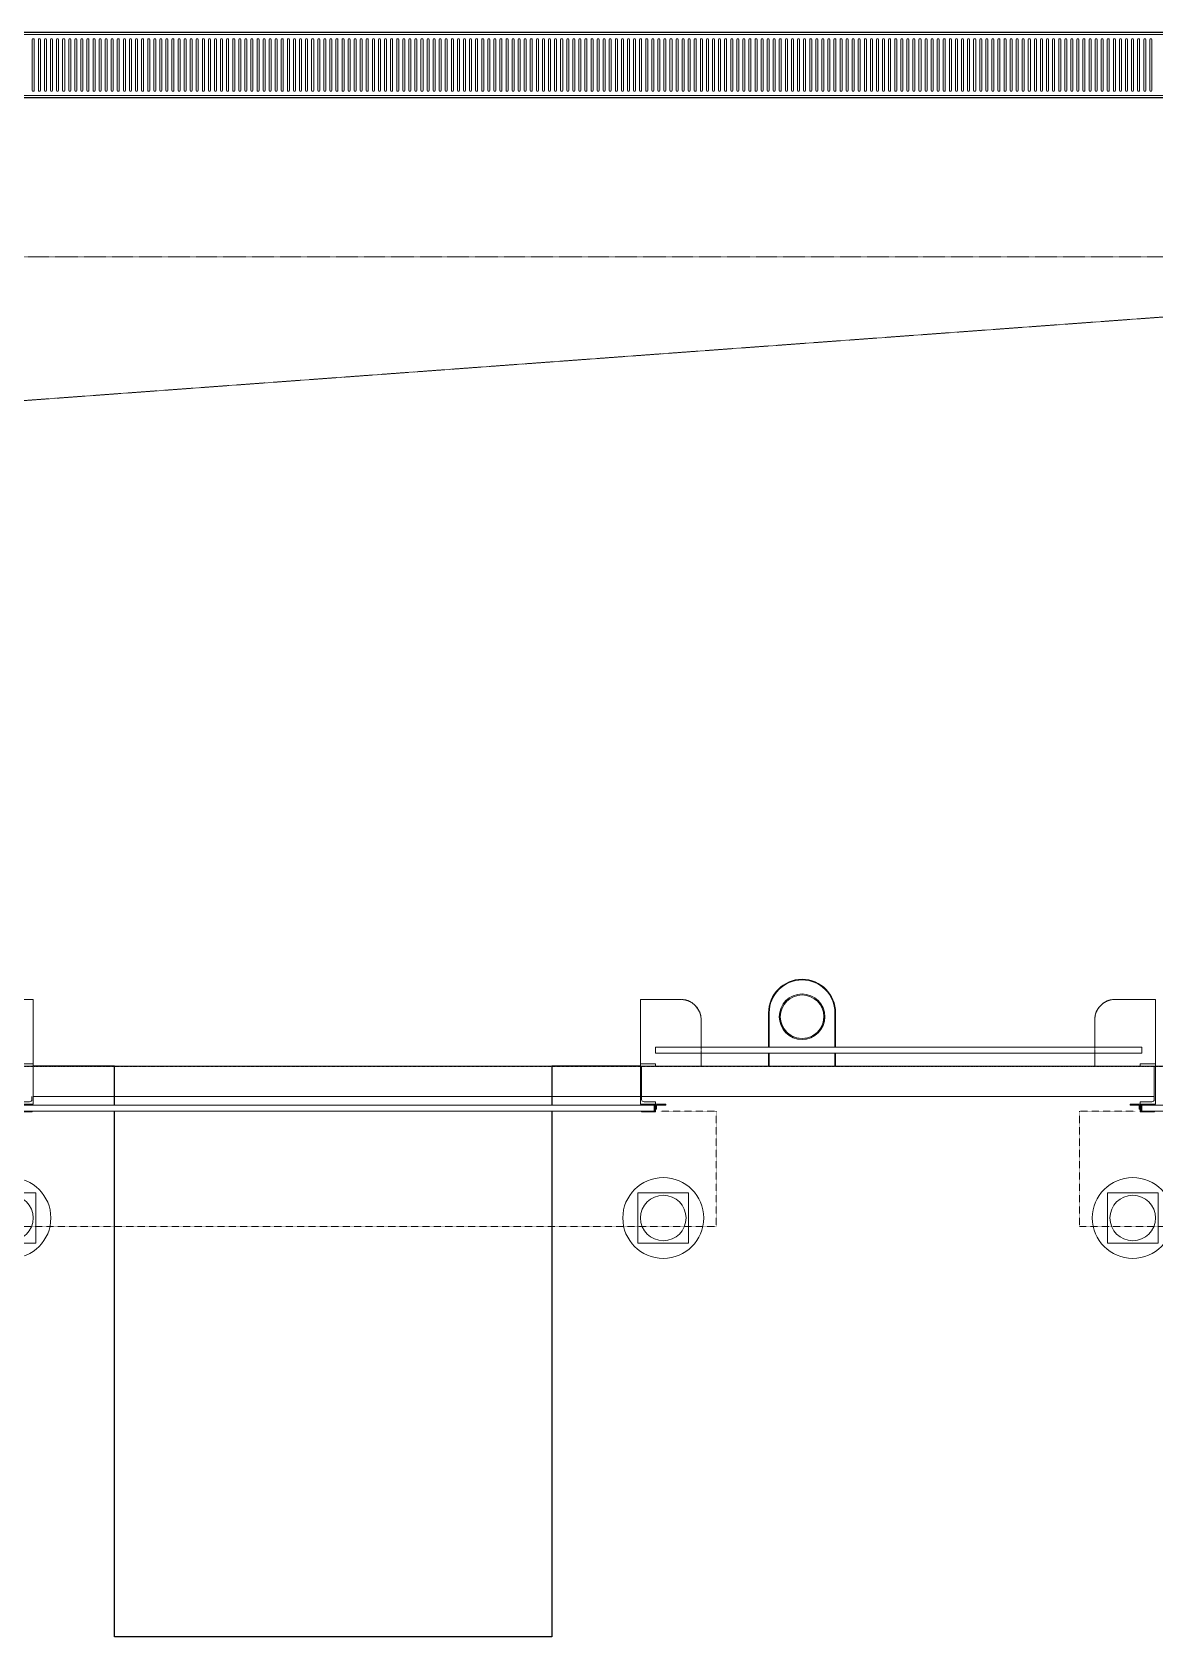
# Model space of a CAD drawing. Header units: millimetres. Extents: x -677815 to 476396, y -125373 to 39000.
# Drawn here: x 44862 to 50409, y -2820 to 5110 of the extents above; entities that cross this region are included whole.
import ezdxf

# ---------------------------------------------------------------- set-up
doc = ezdxf.new("R2010")
doc.units = ezdxf.units.MM
for name, pattern in [('Xref building Toll$0$_SBA Dash - Loose', [5, 3, -2]), ('Xref building Toll$0$_SBA Dash - Tight', [1.6, 1, -0.6]), ('Xref building Toll$0$CENTER', [7, 4, -1, 1, -1]), ('Xref building Toll$0$Grid Line', [22.225, 12.7, -3.175, 3.175, -3.175])]:
    doc.linetypes.add(name, pattern=pattern)
for name, color, linetype, lineweight in [('AM_BOR', 4, 'Continuous', 25), ('Xref building Toll$0$A-DETL', 90, 'Continuous', 9), ('Xref building Toll$0$A-DOOR', 31, 'Continuous', 9), ('Xref building Toll$0$A-DOOR-FRAM', 31, 'Continuous', 9), ('Xref building Toll$0$A-FLOR', 192, 'Continuous', 25), ('Xref building Toll$0$A-GENM', 13, 'Continuous', 9), ('Xref building Toll$0$A-WALL', 113, 'Continuous', 9), ('Xref building Toll$0$P-PIPE', 3, 'Continuous', 9)]:
    doc.layers.add(name, color=color, linetype=linetype, lineweight=lineweight)
doc.layers.add('Xref building Toll$0$S-GRID', color=8, linetype='Continuous')

# ---------------------------------------------------------------- blocks, each defined once
blk = doc.blocks.new('Xref building Toll$0$Toll Grids')
at = {"layer": 'Xref building Toll$0$S-GRID', "linetype": 'Xref building Toll$0$Grid Line'}
blk.add_line((-9195.8, 0), (280997.7, 0), dxfattribs=at)
blk = doc.blocks.new('Xref building Toll$0$_SBA ROLLER LVDoor_C Clip At Side - 3000W x 3600H-V4-MASTER GROUND FLOOR')
at = {"layer": 'Xref building Toll$0$A-DOOR', "linetype": 'Xref building Toll$0$_SBA Dash - Tight'}
for p, q in [((-1875, 147), (-1875, 717)), ((-1875, 717), (1875, 717)), ((1875, 147), (1875, 717)), ((-1875, 147), (-1600, 147)), ((1600, 147), (1875, 147))]:
    blk.add_line(p, q, dxfattribs=at)
at = {"layer": 'Xref building Toll$0$A-DOOR'}
for p, q in [((-1625, 118), (-1580, 118)), ((-1625, 113), (-1625, 118)), ((-1575, 113), (-1625, 113)), ((-1580, 138), (-1575, 138)), ((-1580, 118), (-1580, 138)), ((-1575, 138), (-1575, 113)), ((-1575, 113), (-1500, 113)), ((-1575, 101), (-1575, 113)), ((-1518, 101), (-1575, 101)), ((-1568, 147), (1568, 147)), ((-1568, 117), (-1568, 147)), ((1568, 117), (-1568, 117)), ((-1506, 75), (-1506, 89)), ((-1500, 113), (-1500, -87)), ((1500, 113), (1575, 113)), ((1500, -87), (1500, 113)), ((1506, 89), (1506, 75)), ((1575, 101), (1518, 101)), ((1568, 147), (1568, 117)), ((1575, 138), (1580, 138)), ((1575, 113), (1575, 138)), ((1575, 113), (1575, 101)), ((1625, 113), (1575, 113)), ((1580, 138), (1580, 118)), ((1580, 118), (1625, 118)), ((1625, 118), (1625, 113)), ((-1575, -87), (-1575, -75)), ((1575, -75), (1575, -87)), ((-1500, -87), (-1575, -87)), ((1575, -87), (1500, -87))]:
    blk.add_line(p, q, dxfattribs=at)
at = {"layer": 'Xref building Toll$0$A-DOOR', "linetype": 'Xref building Toll$0$CENTER'}
for p, q in [((-1800, -75), (-1500, -75)), ((-1800, -305), (-1800, -75)), ((-1800, -75), (1800, -75)), ((-1500, -75), (-1500, -405)), ((1500, -405), (1500, -75)), ((1500, -75), (1800, -75)), ((1800, -75), (1800, -305)), ((-1500, -405), (-1700, -405)), ((1700, -405), (1500, -405))]:
    blk.add_line(p, q, dxfattribs=at)
at = {"layer": 'Xref building Toll$0$A-DOOR'}
for centre, start, end in [((-1518, 89), 360, 90), ((1518, 89), 90, 180)]:
    blk.add_arc(centre, 12, start, end, dxfattribs=at)
at = {"layer": 'Xref building Toll$0$A-DOOR', "linetype": 'Xref building Toll$0$CENTER'}
for centre, start, end in [((-1700, -305), 180, 270), ((1700, -305), 270, 0)]:
    blk.add_arc(centre, 100, start, end, dxfattribs=at)
at = {"layer": 'Xref building Toll$0$A-DOOR-FRAM'}
for p, q in [((-1575, 151), (-1505, 151)), ((-1575, 113), (-1575, 151)), ((-1505, 113), (-1575, 113)), ((-1573, 149), (-1573, 115)), ((-1505, 149), (-1573, 149)), ((-1573, 115), (-1505, 115)), ((-1505, 151), (-1505, 149)), ((-1505, 115), (-1505, 113)), ((1505, 151), (1575, 151)), ((1505, 149), (1505, 151)), ((1573, 149), (1505, 149)), ((1505, 115), (1573, 115)), ((1505, 113), (1505, 115)), ((1575, 113), (1505, 113)), ((1573, 115), (1573, 149)), ((1575, 151), (1575, 113)), ((-1800, -140), (-1800, -75)), ((-1506, -75), (-1500, -75)), ((-1500, -75), (-1500, -405)), ((1500, -75), (1503.3, -75)), ((1500, -405), (1500, -75)), ((1800, -75), (1800, -140)), ((-1800, -305), (-1800, -169)), ((1800, -169), (1800, -305)), ((-1500, -405), (-1700, -405)), ((1700, -405), (1500, -405))]:
    blk.add_line(p, q, dxfattribs=at)
at = {"layer": 'Xref building Toll$0$A-DOOR-FRAM', "lineweight": 9}
blk.add_line((1562, -75), (-1562, -75), dxfattribs=at)
at = {"layer": 'Xref building Toll$0$A-DOOR-FRAM'}
for centre, start, end in [((-1700, -305), 180, 270), ((1700, -305), 270, 0)]:
    blk.add_arc(centre, 100, start, end, dxfattribs=at)
blk = doc.blocks.new('Xref building Toll$0$Removable - Bollard Cast-In - 165 Bollard 1200 high - B2-623364-MASTER GROUND FLOOR')
at = {"layer": 'Xref building Toll$0$A-GENM'}
for p, q in [((121.7, 187.4), (-128.3, 187.4)), ((-128.3, 187.4), (-128.3, -62.6)), ((-128.3, -62.6), (-128.3, 187.4)), ((-128.3, 187.4), (121.7, 187.4)), ((-128.3, 187.4), (-128.3, 187.4)), ((121.7, -62.6), (121.7, 187.4)), ((121.7, 187.4), (121.7, -62.6)), ((121.7, 187.4), (121.7, 187.4)), ((-128.3, -62.6), (121.7, -62.6)), ((121.7, -62.6), (-128.3, -62.6)), ((-128.3, -62.6), (-128.3, -62.6)), ((121.7, -62.6), (121.7, -62.6))]:
    blk.add_line(p, q, dxfattribs=at)
for radius, start, end in [(200, 360, 180), (200, 0, 180), (200, 360, 180), (200, 0, 180), (112.5, 360, 180), (112.5, 0, 180), (200, 180, 360), (200, 180, 360), (200, 180, 360), (200, 180, 360), (112.5, 180, 360), (112.5, 180, 360)]:
    blk.add_arc((-3.3, 62.4), radius, start, end, dxfattribs=at)
blk = doc.blocks.new('Xref building Toll$0$_SBA ROLLER LVDoor_C Clip At Side - 3000W x 3600H-V5-MASTER GROUND FLOOR')
at = {"layer": 'Xref building Toll$0$A-DOOR', "linetype": 'Xref building Toll$0$_SBA Dash - Tight'}
for p, q in [((-1875, 147), (-1875, 717)), ((-1875, 717), (1875, 717)), ((1875, 147), (1875, 717)), ((-1875, 147), (-1600, 147)), ((1600, 147), (1875, 147))]:
    blk.add_line(p, q, dxfattribs=at)
at = {"layer": 'Xref building Toll$0$A-DOOR'}
for p, q in [((-1625, 118), (-1580, 118)), ((-1625, 113), (-1625, 118)), ((-1575, 113), (-1625, 113)), ((-1580, 138), (-1575, 138)), ((-1580, 118), (-1580, 138)), ((-1575, 138), (-1575, 113)), ((-1575, 113), (-1500, 113)), ((-1575, 101), (-1575, 113)), ((-1518, 101), (-1575, 101)), ((-1568, 147), (1568, 147)), ((-1568, 117), (-1568, 147)), ((1568, 117), (-1568, 117)), ((-1506, 75), (-1506, 89)), ((-1500, 113), (-1500, -87)), ((1500, 113), (1575, 113)), ((1500, -87), (1500, 113)), ((1506, 89), (1506, 75)), ((1575, 101), (1518, 101)), ((1568, 147), (1568, 117)), ((1575, 138), (1580, 138)), ((1575, 113), (1575, 138)), ((1575, 113), (1575, 101)), ((1625, 113), (1575, 113)), ((1580, 138), (1580, 118)), ((1580, 118), (1625, 118)), ((1625, 118), (1625, 113)), ((-1575, -87), (-1575, -75)), ((1575, -75), (1575, -87)), ((-1500, -87), (-1575, -87)), ((1575, -87), (1500, -87))]:
    blk.add_line(p, q, dxfattribs=at)
at = {"layer": 'Xref building Toll$0$A-DOOR', "linetype": 'Xref building Toll$0$CENTER'}
for p, q in [((-1800, -75), (-1500, -75)), ((-1800, -305), (-1800, -75)), ((-1800, -75), (1800, -75)), ((-1500, -75), (-1500, -405)), ((1500, -405), (1500, -75)), ((1500, -75), (1800, -75)), ((1800, -75), (1800, -305)), ((-1500, -405), (-1700, -405)), ((1700, -405), (1500, -405))]:
    blk.add_line(p, q, dxfattribs=at)
at = {"layer": 'Xref building Toll$0$A-DOOR'}
for centre, start, end in [((-1518, 89), 360, 90), ((1518, 89), 90, 180)]:
    blk.add_arc(centre, 12, start, end, dxfattribs=at)
at = {"layer": 'Xref building Toll$0$A-DOOR', "linetype": 'Xref building Toll$0$CENTER'}
for centre, start, end in [((-1700, -305), 180, 270), ((1700, -305), 270, 0)]:
    blk.add_arc(centre, 100, start, end, dxfattribs=at)
at = {"layer": 'Xref building Toll$0$A-DOOR-FRAM'}
for p, q in [((-1575, 151), (-1505, 151)), ((-1575, 113), (-1575, 151)), ((-1505, 113), (-1575, 113)), ((-1573, 149), (-1573, 115)), ((-1505, 149), (-1573, 149)), ((-1573, 115), (-1505, 115)), ((-1505, 151), (-1505, 149)), ((-1505, 115), (-1505, 113)), ((1505, 151), (1575, 151)), ((1505, 149), (1505, 151)), ((1573, 149), (1505, 149)), ((1505, 115), (1573, 115)), ((1505, 113), (1505, 115)), ((1575, 113), (1505, 113)), ((1573, 115), (1573, 149)), ((1575, 151), (1575, 113)), ((-1800, -140), (-1800, -75)), ((-1506, -75), (-1500, -75)), ((-1500, -75), (-1500, -405)), ((1500, -75), (1506, -75)), ((1500, -405), (1500, -75)), ((1800, -75), (1800, -140)), ((-1800, -305), (-1800, -169)), ((1800, -169), (1800, -305)), ((-1500, -405), (-1700, -405)), ((1700, -405), (1500, -405))]:
    blk.add_line(p, q, dxfattribs=at)
at = {"layer": 'Xref building Toll$0$A-DOOR-FRAM', "lineweight": 9}
blk.add_line((1562, -75), (-1562, -75), dxfattribs=at)
at = {"layer": 'Xref building Toll$0$A-DOOR-FRAM'}
for centre, start, end in [((-1700, -305), 180, 270), ((1700, -305), 270, 0)]:
    blk.add_arc(centre, 100, start, end, dxfattribs=at)
blk = doc.blocks.new('Xref building Toll$0$Trench_Drain_5744 - 300mm Wide-1264381-MASTER GROUND FLOOR')
at = {"layer": 'Xref building Toll$0$A-GENM'}
for p, q in [((-26929.5, 162.7), (26929.5, 162.7)), ((-26929.5, 150), (26929.5, 150)), ((17758, -125), (17758, 125)), ((17768, 125), (17768, -125)), ((17788, -125), (17788, 125)), ((17798, 125), (17798, -125)), ((17818, -125), (17818, 125)), ((17828, 125), (17828, -125)), ((17848, -125), (17848, 125)), ((17858, 125), (17858, -125)), ((17878, -125), (17878, 125)), ((17888, 125), (17888, -125)), ((17908, -125), (17908, 125)), ((17918, 125), (17918, -125)), ((17938, -125), (17938, 125)), ((17948, 125), (17948, -125)), ((17968, -125), (17968, 125)), ((17978, 125), (17978, -125)), ((17998, -125), (17998, 125)), ((18008, 125), (18008, -125)), ((18028, -125), (18028, 125)), ((18038, 125), (18038, -125)), ((18058, -125), (18058, 125)), ((18068, 125), (18068, -125)), ((18088, -125), (18088, 125)), ((18098, 125), (18098, -125)), ((18118, -125), (18118, 125)), ((18128, 125), (18128, -125)), ((18148, -125), (18148, 125)), ((18158, 125), (18158, -125)), ((18178, -125), (18178, 125)), ((18188, 125), (18188, -125)), ((18208, -125), (18208, 125)), ((18218, 125), (18218, -125)), ((18238.1, -125), (18238.1, 125)), ((18248.1, 125), (18248.1, -125)), ((18268.1, -125), (18268.1, 125)), ((18278.1, 125), (18278.1, -125)), ((18298.1, -125), (18298.1, 125)), ((18308.1, 125), (18308.1, -125)), ((18328.1, -125), (18328.1, 125)), ((18338.1, 125), (18338.1, -125)), ((18358.1, -125), (18358.1, 125)), ((18368.1, 125), (18368.1, -125)), ((18388.1, -125), (18388.1, 125)), ((18398.1, 125), (18398.1, -125)), ((18418.1, -125), (18418.1, 125)), ((18428.1, 125), (18428.1, -125)), ((18448.1, -125), (18448.1, 125)), ((18458.1, 125), (18458.1, -125)), ((18478.1, -125), (18478.1, 125)), ((18488.1, 125), (18488.1, -125)), ((18508.1, -125), (18508.1, 125)), ((18518.1, 125), (18518.1, -125)), ((18538.1, -125), (18538.1, 125)), ((18548.1, 125), (18548.1, -125)), ((18568.1, -125), (18568.1, 125)), ((18578.1, 125), (18578.1, -125)), ((18598.1, -125), (18598.1, 125)), ((18608.1, 125), (18608.1, -125)), ((18628.1, -125), (18628.1, 125)), ((18638.1, 125), (18638.1, -125)), ((18658.1, -125), (18658.1, 125)), ((18668.1, 125), (18668.1, -125)), ((18688.1, -125), (18688.1, 125)), ((18698.1, 125), (18698.1, -125)), ((18718.1, -125), (18718.1, 125)), ((18728.1, 125), (18728.1, -125)), ((18748.1, -125), (18748.1, 125)), ((18758.1, 125), (18758.1, -125)), ((18778.1, -125), (18778.1, 125)), ((18788.1, 125), (18788.1, -125)), ((18808.1, -125), (18808.1, 125)), ((18818.1, 125), (18818.1, -125)), ((18838.2, -125), (18838.2, 125)), ((18848.2, 125), (18848.2, -125)), ((18868.2, -125), (18868.2, 125)), ((18878.2, 125), (18878.2, -125)), ((18898.2, -125), (18898.2, 125)), ((18908.2, 125), (18908.2, -125)), ((18928.2, -125), (18928.2, 125)), ((18938.2, 125), (18938.2, -125)), ((18958.2, -125), (18958.2, 125)), ((18968.2, 125), (18968.2, -125)), ((18988.2, -125), (18988.2, 125)), ((18998.2, 125), (18998.2, -125)), ((19018.2, -125), (19018.2, 125)), ((19028.2, 125), (19028.2, -125)), ((19048.2, -125), (19048.2, 125)), ((19058.2, 125), (19058.2, -125)), ((19078.2, -125), (19078.2, 125)), ((19088.2, 125), (19088.2, -125)), ((19108.2, -125), (19108.2, 125)), ((19118.2, 125), (19118.2, -125)), ((19138.2, -125), (19138.2, 125)), ((19148.2, 125), (19148.2, -125)), ((19168.2, -125), (19168.2, 125)), ((19178.2, 125), (19178.2, -125)), ((19198.2, -125), (19198.2, 125)), ((19208.2, 125), (19208.2, -125)), ((19228.2, -125), (19228.2, 125)), ((19238.2, 125), (19238.2, -125)), ((19258.2, -125), (19258.2, 125)), ((19268.2, 125), (19268.2, -125)), ((19288.2, -125), (19288.2, 125)), ((19298.2, 125), (19298.2, -125)), ((19318.2, -125), (19318.2, 125)), ((19328.2, 125), (19328.2, -125)), ((19348.2, -125), (19348.2, 125)), ((19358.2, 125), (19358.2, -125)), ((19378.2, -125), (19378.2, 125)), ((19388.2, 125), (19388.2, -125)), ((19408.2, -125), (19408.2, 125)), ((19418.2, 125), (19418.2, -125)), ((19438.3, -125), (19438.3, 125)), ((19448.3, 125), (19448.3, -125)), ((19468.3, -125), (19468.3, 125)), ((19478.3, 125), (19478.3, -125)), ((19498.3, -125), (19498.3, 125)), ((19508.3, 125), (19508.3, -125)), ((19528.3, -125), (19528.3, 125)), ((19538.3, 125), (19538.3, -125)), ((19558.3, -125), (19558.3, 125)), ((19568.3, 125), (19568.3, -125)), ((19588.3, -125), (19588.3, 125)), ((19598.3, 125), (19598.3, -125)), ((19618.3, -125), (19618.3, 125)), ((19628.3, 125), (19628.3, -125)), ((19648.3, -125), (19648.3, 125)), ((19658.3, 125), (19658.3, -125)), ((19678.3, -125), (19678.3, 125)), ((19688.3, 125), (19688.3, -125)), ((19708.3, -125), (19708.3, 125)), ((19718.3, 125), (19718.3, -125)), ((19738.3, -125), (19738.3, 125)), ((19748.3, 125), (19748.3, -125)), ((19768.3, -125), (19768.3, 125)), ((19778.3, 125), (19778.3, -125)), ((19798.3, -125), (19798.3, 125)), ((19808.3, 125), (19808.3, -125)), ((19828.3, -125), (19828.3, 125)), ((19838.3, 125), (19838.3, -125)), ((19858.3, -125), (19858.3, 125)), ((19868.3, 125), (19868.3, -125)), ((19888.3, -125), (19888.3, 125)), ((19898.3, 125), (19898.3, -125)), ((19918.3, -125), (19918.3, 125)), ((19928.3, 125), (19928.3, -125)), ((19948.3, -125), (19948.3, 125)), ((19958.3, 125), (19958.3, -125)), ((19978.3, -125), (19978.3, 125)), ((19988.3, 125), (19988.3, -125)), ((20008.3, -125), (20008.3, 125)), ((20018.3, 125), (20018.3, -125)), ((20038.4, -125), (20038.4, 125)), ((20048.4, 125), (20048.4, -125)), ((20068.4, -125), (20068.4, 125)), ((20078.4, 125), (20078.4, -125)), ((20098.4, -125), (20098.4, 125)), ((20108.4, 125), (20108.4, -125)), ((20128.4, -125), (20128.4, 125)), ((20138.4, 125), (20138.4, -125)), ((20158.4, -125), (20158.4, 125)), ((20168.4, 125), (20168.4, -125)), ((20188.4, -125), (20188.4, 125)), ((20198.4, 125), (20198.4, -125)), ((20218.4, -125), (20218.4, 125)), ((20228.4, 125), (20228.4, -125)), ((20248.4, -125), (20248.4, 125)), ((20258.4, 125), (20258.4, -125)), ((20278.4, -125), (20278.4, 125)), ((20288.4, 125), (20288.4, -125)), ((20308.4, -125), (20308.4, 125)), ((20318.4, 125), (20318.4, -125)), ((20338.4, -125), (20338.4, 125)), ((20348.4, 125), (20348.4, -125)), ((20368.4, -125), (20368.4, 125)), ((20378.4, 125), (20378.4, -125)), ((20398.4, -125), (20398.4, 125)), ((20408.4, 125), (20408.4, -125)), ((20428.4, -125), (20428.4, 125)), ((20438.4, 125), (20438.4, -125)), ((20458.4, -125), (20458.4, 125)), ((20468.4, 125), (20468.4, -125)), ((20488.4, -125), (20488.4, 125)), ((20498.4, 125), (20498.4, -125)), ((20518.4, -125), (20518.4, 125)), ((20528.4, 125), (20528.4, -125)), ((20548.4, -125), (20548.4, 125)), ((20558.4, 125), (20558.4, -125)), ((20578.4, -125), (20578.4, 125)), ((20588.4, 125), (20588.4, -125)), ((20608.4, -125), (20608.4, 125)), ((20618.4, 125), (20618.4, -125)), ((20638.5, -125), (20638.5, 125)), ((20648.5, 125), (20648.5, -125)), ((20668.5, -125), (20668.5, 125)), ((20678.5, 125), (20678.5, -125)), ((20698.5, -125), (20698.5, 125)), ((20708.5, 125), (20708.5, -125)), ((20728.5, -125), (20728.5, 125)), ((20738.5, 125), (20738.5, -125)), ((20758.5, -125), (20758.5, 125)), ((20768.5, 125), (20768.5, -125)), ((20788.5, -125), (20788.5, 125)), ((20798.5, 125), (20798.5, -125)), ((20818.5, -125), (20818.5, 125)), ((20828.5, 125), (20828.5, -125)), ((20848.5, -125), (20848.5, 125)), ((20858.5, 125), (20858.5, -125)), ((20878.5, -125), (20878.5, 125)), ((20888.5, 125), (20888.5, -125)), ((20908.5, -125), (20908.5, 125)), ((20918.5, 125), (20918.5, -125)), ((20938.5, -125), (20938.5, 125)), ((20948.5, 125), (20948.5, -125)), ((20968.5, -125), (20968.5, 125)), ((20978.5, 125), (20978.5, -125)), ((20998.5, -125), (20998.5, 125)), ((21008.5, 125), (21008.5, -125)), ((21028.5, -125), (21028.5, 125)), ((21038.5, 125), (21038.5, -125)), ((21058.5, -125), (21058.5, 125)), ((21068.5, 125), (21068.5, -125)), ((21088.5, -125), (21088.5, 125)), ((21098.5, 125), (21098.5, -125)), ((21118.5, -125), (21118.5, 125)), ((21128.5, 125), (21128.5, -125)), ((21148.5, -125), (21148.5, 125)), ((21158.5, 125), (21158.5, -125)), ((21178.5, -125), (21178.5, 125)), ((21188.5, 125), (21188.5, -125)), ((21208.5, -125), (21208.5, 125)), ((21218.5, 125), (21218.5, -125)), ((21238.6, -125), (21238.6, 125)), ((21248.6, 125), (21248.6, -125)), ((21268.6, -125), (21268.6, 125)), ((21278.6, 125), (21278.6, -125)), ((21298.6, -125), (21298.6, 125)), ((21308.6, 125), (21308.6, -125)), ((21328.6, -125), (21328.6, 125)), ((21338.6, 125), (21338.6, -125)), ((21358.6, -125), (21358.6, 125)), ((21368.6, 125), (21368.6, -125)), ((21388.6, -125), (21388.6, 125)), ((21398.6, 125), (21398.6, -125)), ((21418.6, -125), (21418.6, 125)), ((21428.6, 125), (21428.6, -125)), ((21448.6, -125), (21448.6, 125)), ((21458.6, 125), (21458.6, -125)), ((21478.6, -125), (21478.6, 125)), ((21488.6, 125), (21488.6, -125)), ((21508.6, -125), (21508.6, 125)), ((21518.6, 125), (21518.6, -125)), ((21538.6, -125), (21538.6, 125)), ((21548.6, 125), (21548.6, -125)), ((21568.6, -125), (21568.6, 125)), ((21578.6, 125), (21578.6, -125)), ((21598.6, -125), (21598.6, 125)), ((21608.6, 125), (21608.6, -125)), ((21628.6, -125), (21628.6, 125)), ((21638.6, 125), (21638.6, -125)), ((21658.6, -125), (21658.6, 125)), ((21668.6, 125), (21668.6, -125)), ((21688.6, -125), (21688.6, 125)), ((21698.6, 125), (21698.6, -125)), ((21718.6, -125), (21718.6, 125)), ((21728.6, 125), (21728.6, -125)), ((21748.6, -125), (21748.6, 125)), ((21758.6, 125), (21758.6, -125)), ((21778.6, -125), (21778.6, 125)), ((21788.6, 125), (21788.6, -125)), ((21808.6, -125), (21808.6, 125)), ((21818.6, 125), (21818.6, -125)), ((21838.7, -125), (21838.7, 125)), ((21848.7, 125), (21848.7, -125)), ((21868.7, -125), (21868.7, 125)), ((21878.7, 125), (21878.7, -125)), ((21898.7, -125), (21898.7, 125)), ((21908.7, 125), (21908.7, -125)), ((21928.7, -125), (21928.7, 125)), ((21938.7, 125), (21938.7, -125)), ((21958.7, -125), (21958.7, 125)), ((21968.7, 125), (21968.7, -125)), ((21988.7, -125), (21988.7, 125)), ((21998.7, 125), (21998.7, -125)), ((22018.7, -125), (22018.7, 125)), ((22028.7, 125), (22028.7, -125)), ((22048.7, -125), (22048.7, 125)), ((22058.7, 125), (22058.7, -125)), ((22078.7, -125), (22078.7, 125)), ((22088.7, 125), (22088.7, -125)), ((22108.7, -125), (22108.7, 125)), ((22118.7, 125), (22118.7, -125)), ((22138.7, -125), (22138.7, 125)), ((22148.7, 125), (22148.7, -125)), ((22168.7, -125), (22168.7, 125)), ((22178.7, 125), (22178.7, -125)), ((22198.7, -125), (22198.7, 125)), ((22208.7, 125), (22208.7, -125)), ((22228.7, -125), (22228.7, 125)), ((22238.7, 125), (22238.7, -125)), ((22258.7, -125), (22258.7, 125)), ((22268.7, 125), (22268.7, -125)), ((22288.7, -125), (22288.7, 125)), ((22298.7, 125), (22298.7, -125)), ((22318.7, -125), (22318.7, 125)), ((22328.7, 125), (22328.7, -125)), ((22348.7, -125), (22348.7, 125)), ((22358.7, 125), (22358.7, -125)), ((22378.7, -125), (22378.7, 125)), ((22388.7, 125), (22388.7, -125)), ((22408.7, -125), (22408.7, 125)), ((22418.7, 125), (22418.7, -125)), ((22438.8, -125), (22438.8, 125)), ((22448.8, 125), (22448.8, -125)), ((22468.8, -125), (22468.8, 125)), ((22478.8, 125), (22478.8, -125)), ((22498.8, -125), (22498.8, 125)), ((22508.8, 125), (22508.8, -125)), ((22528.8, -125), (22528.8, 125)), ((22538.8, 125), (22538.8, -125)), ((22558.8, -125), (22558.8, 125)), ((22568.8, 125), (22568.8, -125)), ((22588.8, -125), (22588.8, 125)), ((22598.8, 125), (22598.8, -125)), ((22618.8, -125), (22618.8, 125)), ((22628.8, 125), (22628.8, -125)), ((22648.8, -125), (22648.8, 125)), ((22658.8, 125), (22658.8, -125)), ((22678.8, -125), (22678.8, 125)), ((22688.8, 125), (22688.8, -125)), ((22708.8, -125), (22708.8, 125)), ((22718.8, 125), (22718.8, -125)), ((22738.8, -125), (22738.8, 125)), ((22748.8, 125), (22748.8, -125)), ((22768.8, -125), (22768.8, 125)), ((22778.8, 125), (22778.8, -125)), ((22798.8, -125), (22798.8, 125)), ((22808.8, 125), (22808.8, -125)), ((22828.8, -125), (22828.8, 125)), ((22838.8, 125), (22838.8, -125)), ((22858.8, -125), (22858.8, 125)), ((22868.8, 125), (22868.8, -125)), ((22888.8, -125), (22888.8, 125)), ((22898.8, 125), (22898.8, -125)), ((22918.8, -125), (22918.8, 125)), ((22928.8, 125), (22928.8, -125)), ((22948.8, -125), (22948.8, 125)), ((22958.8, 125), (22958.8, -125)), ((22978.8, -125), (22978.8, 125)), ((22988.8, 125), (22988.8, -125)), ((23008.8, -125), (23008.8, 125)), ((23018.8, 125), (23018.8, -125)), ((23038.9, -125), (23038.9, 125)), ((23048.9, 125), (23048.9, -125)), ((23068.9, -125), (23068.9, 125)), ((23078.9, 125), (23078.9, -125)), ((23098.9, -125), (23098.9, 125)), ((23108.9, 125), (23108.9, -125)), ((23128.9, -125), (23128.9, 125)), ((23138.9, 125), (23138.9, -125)), ((23158.9, -125), (23158.9, 125)), ((23168.9, 125), (23168.9, -125)), ((23188.9, -125), (23188.9, 125)), ((23198.9, 125), (23198.9, -125)), ((23218.9, -125), (23218.9, 125)), ((23228.9, 125), (23228.9, -125)), ((23248.9, -125), (23248.9, 125)), ((23258.9, 125), (23258.9, -125)), ((23278.9, -125), (23278.9, 125)), ((23288.9, 125), (23288.9, -125)), ((-26929.5, -150), (26929.5, -150)), ((-26929.5, -162.7), (26929.5, -162.7))]:
    blk.add_line(p, q, dxfattribs=at)
for centre, start, end in [((17763, 125), 0, 180), ((17793, 125), 0, 180), ((17823, 125), 0, 180), ((17853, 125), 0, 180), ((17883, 125), 0, 180), ((17913, 125), 0, 180), ((17943, 125), 0, 180), ((17973, 125), 0, 180), ((18003, 125), 0, 180), ((18033, 125), 0, 180), ((18063, 125), 0, 180), ((18093, 125), 0, 180), ((18123, 125), 0, 180), ((18153, 125), 0, 180), ((18183, 125), 0, 180), ((18213, 125), 0, 180), ((18243.1, 125), 0, 180), ((18273.1, 125), 0, 180), ((18303.1, 125), 0, 180), ((18333.1, 125), 0, 180), ((18363.1, 125), 0, 180), ((18393.1, 125), 0, 180), ((18423.1, 125), 0, 180), ((18453.1, 125), 0, 180), ((18483.1, 125), 0, 180), ((18513.1, 125), 0, 180), ((18543.1, 125), 0, 180), ((18573.1, 125), 0, 180), ((18603.1, 125), 0, 180), ((18633.1, 125), 0, 180), ((18663.1, 125), 0, 180), ((18693.1, 125), 0, 180), ((18723.1, 125), 0, 180), ((18753.1, 125), 0, 180), ((18783.1, 125), 0, 180), ((18813.1, 125), 0, 180), ((18843.2, 125), 0, 180), ((18873.2, 125), 0, 180), ((18903.2, 125), 0, 180), ((18933.2, 125), 0, 180), ((18963.2, 125), 0, 180), ((18993.2, 125), 0, 180), ((19023.2, 125), 0, 180), ((19053.2, 125), 0, 180), ((19083.2, 125), 0, 180), ((19113.2, 125), 0, 180), ((19143.2, 125), 0, 180), ((19173.2, 125), 0, 180), ((19203.2, 125), 0, 180), ((19233.2, 125), 0, 180), ((19263.2, 125), 0, 180), ((19293.2, 125), 0, 180), ((19323.2, 125), 0, 180), ((19353.2, 125), 0, 180), ((19383.2, 125), 0, 180), ((19413.2, 125), 0, 180), ((19443.3, 125), 0, 180), ((19473.3, 125), 0, 180), ((19503.3, 125), 0, 180), ((19533.3, 125), 0, 180), ((19563.3, 125), 0, 180), ((19593.3, 125), 0, 180), ((19623.3, 125), 0, 180), ((19653.3, 125), 0, 180), ((19683.3, 125), 0, 180), ((19713.3, 125), 0, 180), ((19743.3, 125), 0, 180), ((19773.3, 125), 0, 180), ((19803.3, 125), 0, 180), ((19833.3, 125), 0, 180), ((19863.3, 125), 0, 180), ((19893.3, 125), 0, 180), ((19923.3, 125), 0, 180), ((19953.3, 125), 0, 180), ((19983.3, 125), 0, 180), ((20013.3, 125), 0, 180), ((20043.4, 125), 0, 180), ((20073.4, 125), 0, 180), ((20103.4, 125), 0, 180), ((20133.4, 125), 0, 180), ((20163.4, 125), 0, 180), ((20193.4, 125), 0, 180), ((20223.4, 125), 0, 180), ((20253.4, 125), 0, 180), ((20283.4, 125), 0, 180), ((20313.4, 125), 0, 180), ((20343.4, 125), 0, 180), ((20373.4, 125), 0, 180), ((20403.4, 125), 0, 180), ((20433.4, 125), 0, 180), ((20463.4, 125), 0, 180), ((20493.4, 125), 0, 180), ((20523.4, 125), 0, 180), ((20553.4, 125), 0, 180), ((20583.4, 125), 0, 180), ((20613.4, 125), 0, 180), ((20643.5, 125), 0, 180), ((20673.5, 125), 0, 180), ((20703.5, 125), 0, 180), ((20733.5, 125), 0, 180), ((20763.5, 125), 0, 180), ((20793.5, 125), 0, 180), ((20823.5, 125), 0, 180), ((20853.5, 125), 0, 180), ((20883.5, 125), 0, 180), ((20913.5, 125), 0, 180), ((20943.5, 125), 0, 180), ((20973.5, 125), 0, 180), ((21003.5, 125), 0, 180), ((21033.5, 125), 0, 180), ((21063.5, 125), 0, 180), ((21093.5, 125), 0, 180), ((21123.5, 125), 0, 180), ((21153.5, 125), 0, 180), ((21183.5, 125), 0, 180), ((21213.5, 125), 0, 180), ((21243.6, 125), 0, 180), ((21273.6, 125), 0, 180), ((21303.6, 125), 0, 180), ((21333.6, 125), 0, 180), ((21363.6, 125), 0, 180), ((21393.6, 125), 0, 180), ((21423.6, 125), 0, 180), ((21453.6, 125), 0, 180), ((21483.6, 125), 0, 180), ((21513.6, 125), 0, 180), ((21543.6, 125), 0, 180), ((21573.6, 125), 0, 180), ((21603.6, 125), 0, 180), ((21633.6, 125), 0, 180), ((21663.6, 125), 0, 180), ((21693.6, 125), 0, 180), ((21723.6, 125), 0, 180), ((21753.6, 125), 0, 180), ((21783.6, 125), 0, 180), ((21813.6, 125), 0, 180), ((21843.7, 125), 0, 180), ((21873.7, 125), 0, 180), ((21903.7, 125), 0, 180), ((21933.7, 125), 0, 180), ((21963.7, 125), 0, 180), ((21993.7, 125), 0, 180), ((22023.7, 125), 0, 180), ((22053.7, 125), 0, 180), ((22083.7, 125), 0, 180), ((22113.7, 125), 0, 180), ((22143.7, 125), 0, 180), ((22173.7, 125), 0, 180), ((22203.7, 125), 0, 180), ((22233.7, 125), 0, 180), ((22263.7, 125), 0, 180), ((22293.7, 125), 0, 180), ((22323.7, 125), 0, 180), ((22353.7, 125), 0, 180), ((22383.7, 125), 0, 180), ((22413.7, 125), 0, 180), ((22443.8, 125), 0, 180), ((22473.8, 125), 0, 180), ((22503.8, 125), 0, 180), ((22533.8, 125), 0, 180), ((22563.8, 125), 0, 180), ((22593.8, 125), 0, 180), ((22623.8, 125), 0, 180), ((22653.8, 125), 0, 180), ((22683.8, 125), 0, 180), ((22713.8, 125), 0, 180), ((22743.8, 125), 0, 180), ((22773.8, 125), 0, 180), ((22803.8, 125), 0, 180), ((22833.8, 125), 0, 180), ((22863.8, 125), 0, 180), ((22893.8, 125), 0, 180), ((22923.8, 125), 0, 180), ((22953.8, 125), 0, 180), ((22983.8, 125), 0, 180), ((23013.8, 125), 0, 180), ((23043.9, 125), 0, 180), ((23073.9, 125), 0, 180), ((23103.9, 125), 0, 180), ((23133.9, 125), 0, 180), ((23163.9, 125), 0, 180), ((23193.9, 125), 0, 180), ((23223.9, 125), 0, 180), ((23253.9, 125), 0, 180), ((23283.9, 125), 0, 180), ((17763, -125), 180, 0), ((17793, -125), 180, 0), ((17823, -125), 180, 0), ((17853, -125), 180, 0), ((17883, -125), 180, 0), ((17913, -125), 180, 0), ((17943, -125), 180, 0), ((17973, -125), 180, 0), ((18003, -125), 180, 0), ((18033, -125), 180, 0), ((18063, -125), 180, 0), ((18093, -125), 180, 0), ((18123, -125), 180, 0), ((18153, -125), 180, 0), ((18183, -125), 180, 0), ((18213, -125), 180, 0), ((18243.1, -125), 180, 0), ((18273.1, -125), 180, 0), ((18303.1, -125), 180, 0), ((18333.1, -125), 180, 0), ((18363.1, -125), 180, 0), ((18393.1, -125), 180, 0), ((18423.1, -125), 180, 0), ((18453.1, -125), 180, 0), ((18483.1, -125), 180, 0), ((18513.1, -125), 180, 0), ((18543.1, -125), 180, 0), ((18573.1, -125), 180, 0), ((18603.1, -125), 180, 0), ((18633.1, -125), 180, 0), ((18663.1, -125), 180, 0), ((18693.1, -125), 180, 0), ((18723.1, -125), 180, 0), ((18753.1, -125), 180, 0), ((18783.1, -125), 180, 0), ((18813.1, -125), 180, 0), ((18843.2, -125), 180, 0), ((18873.2, -125), 180, 0), ((18903.2, -125), 180, 0), ((18933.2, -125), 180, 0), ((18963.2, -125), 180, 0), ((18993.2, -125), 180, 0), ((19023.2, -125), 180, 0), ((19053.2, -125), 180, 0), ((19083.2, -125), 180, 0), ((19113.2, -125), 180, 0), ((19143.2, -125), 180, 0), ((19173.2, -125), 180, 0), ((19203.2, -125), 180, 0), ((19233.2, -125), 180, 0), ((19263.2, -125), 180, 0), ((19293.2, -125), 180, 0), ((19323.2, -125), 180, 0), ((19353.2, -125), 180, 0), ((19383.2, -125), 180, 0), ((19413.2, -125), 180, 0), ((19443.3, -125), 180, 0), ((19473.3, -125), 180, 0), ((19503.3, -125), 180, 0), ((19533.3, -125), 180, 0), ((19563.3, -125), 180, 0), ((19593.3, -125), 180, 0), ((19623.3, -125), 180, 0), ((19653.3, -125), 180, 0), ((19683.3, -125), 180, 0), ((19713.3, -125), 180, 0), ((19743.3, -125), 180, 0), ((19773.3, -125), 180, 0), ((19803.3, -125), 180, 0), ((19833.3, -125), 180, 0), ((19863.3, -125), 180, 0), ((19893.3, -125), 180, 0), ((19923.3, -125), 180, 0), ((19953.3, -125), 180, 0), ((19983.3, -125), 180, 0), ((20013.3, -125), 180, 0), ((20043.4, -125), 180, 0), ((20073.4, -125), 180, 0), ((20103.4, -125), 180, 0), ((20133.4, -125), 180, 0), ((20163.4, -125), 180, 0), ((20193.4, -125), 180, 0), ((20223.4, -125), 180, 0), ((20253.4, -125), 180, 0), ((20283.4, -125), 180, 0), ((20313.4, -125), 180, 0), ((20343.4, -125), 180, 0), ((20373.4, -125), 180, 0), ((20403.4, -125), 180, 0), ((20433.4, -125), 180, 0), ((20463.4, -125), 180, 0), ((20493.4, -125), 180, 0), ((20523.4, -125), 180, 0), ((20553.4, -125), 180, 0), ((20583.4, -125), 180, 0), ((20613.4, -125), 180, 0), ((20643.5, -125), 180, 0), ((20673.5, -125), 180, 0), ((20703.5, -125), 180, 0), ((20733.5, -125), 180, 0), ((20763.5, -125), 180, 0), ((20793.5, -125), 180, 0), ((20823.5, -125), 180, 0), ((20853.5, -125), 180, 0), ((20883.5, -125), 180, 0), ((20913.5, -125), 180, 0), ((20943.5, -125), 180, 0), ((20973.5, -125), 180, 0), ((21003.5, -125), 180, 0), ((21033.5, -125), 180, 0), ((21063.5, -125), 180, 0), ((21093.5, -125), 180, 0), ((21123.5, -125), 180, 0), ((21153.5, -125), 180, 0), ((21183.5, -125), 180, 0), ((21213.5, -125), 180, 0), ((21243.6, -125), 180, 0), ((21273.6, -125), 180, 0), ((21303.6, -125), 180, 0), ((21333.6, -125), 180, 0), ((21363.6, -125), 180, 0), ((21393.6, -125), 180, 0), ((21423.6, -125), 180, 0), ((21453.6, -125), 180, 0), ((21483.6, -125), 180, 0), ((21513.6, -125), 180, 0), ((21543.6, -125), 180, 0), ((21573.6, -125), 180, 0), ((21603.6, -125), 180, 0), ((21633.6, -125), 180, 0), ((21663.6, -125), 180, 0), ((21693.6, -125), 180, 0), ((21723.6, -125), 180, 0), ((21753.6, -125), 180, 0), ((21783.6, -125), 180, 0), ((21813.6, -125), 180, 0), ((21843.7, -125), 180, 0), ((21873.7, -125), 180, 0), ((21903.7, -125), 180, 0), ((21933.7, -125), 180, 0), ((21963.7, -125), 180, 0), ((21993.7, -125), 180, 0), ((22023.7, -125), 180, 0), ((22053.7, -125), 180, 0), ((22083.7, -125), 180, 0), ((22113.7, -125), 180, 0), ((22143.7, -125), 180, 0), ((22173.7, -125), 180, 0), ((22203.7, -125), 180, 0), ((22233.7, -125), 180, 0), ((22263.7, -125), 180, 0), ((22293.7, -125), 180, 0), ((22323.7, -125), 180, 0), ((22353.7, -125), 180, 0), ((22383.7, -125), 180, 0), ((22413.7, -125), 180, 0), ((22443.8, -125), 180, 0), ((22473.8, -125), 180, 0), ((22503.8, -125), 180, 0), ((22533.8, -125), 180, 0), ((22563.8, -125), 180, 0), ((22593.8, -125), 180, 0), ((22623.8, -125), 180, 0), ((22653.8, -125), 180, 0), ((22683.8, -125), 180, 0), ((22713.8, -125), 180, 0), ((22743.8, -125), 180, 0), ((22773.8, -125), 180, 0), ((22803.8, -125), 180, 0), ((22833.8, -125), 180, 0), ((22863.8, -125), 180, 0), ((22893.8, -125), 180, 0), ((22923.8, -125), 180, 0), ((22953.8, -125), 180, 0), ((22983.8, -125), 180, 0), ((23013.8, -125), 180, 0), ((23043.9, -125), 180, 0), ((23073.9, -125), 180, 0), ((23103.9, -125), 180, 0), ((23133.9, -125), 180, 0), ((23163.9, -125), 180, 0), ((23193.9, -125), 180, 0), ((23223.9, -125), 180, 0), ((23253.9, -125), 180, 0), ((23283.9, -125), 180, 0)]:
    blk.add_arc(centre, 5, start, end, dxfattribs=at)
blk = doc.blocks.new('Xref building Toll$0$DWP_Downpipe - 225mm-1784091-MASTER GROUND FLOOR')
at = {"layer": 'Xref building Toll$0$P-PIPE'}
for radius, start, end in [(112.5, 0, 180), (112.5, 0, 180), (107.5, 0, 180), (107.5, 360, 180), (112.5, 180, 360), (112.5, 180, 0), (107.5, 180, 360), (107.5, 180, 360)]:
    blk.add_arc((-33.5, -236), radius, start, end, dxfattribs=at)
blk = doc.blocks.new('Xref building Toll$0$IVS-GM-DownPipe Cover - DP 225mm-V82-MASTER GROUND FLOOR')
at = {"layer": 'Xref building Toll$0$A-GENM'}
for p, q in [((-165.5, 0), (-165.5, -169.8)), ((-162.5, -169.8), (-162.5, 0)), ((162.5, 0), (162.5, -169.8)), ((165.5, -169.8), (165.5, 0)), ((-165.5, -198.8), (-165.5, -263.8)), ((-162.5, -263.8), (-162.5, -198.8)), ((162.5, -198.8), (162.5, -263.8)), ((165.5, -263.8), (165.5, -198.8))]:
    blk.add_line(p, q, dxfattribs=at)
for radius, start in [(165.5, 360), (162.5, 0)]:
    blk.add_arc((0, 0), radius, start, 180, dxfattribs=at)
blk = doc.blocks.new('Xref building Toll$0$building block 28092016')
at = {"layer": 'Xref building Toll$0$A-DETL', "linetype": 'Xref building Toll$0$_SBA Dash - Loose'}
for p, q in [((722549.6, -667499.5), (777058.6, -667499.5)), ((777058.6, -667499.5), (722549.6, -671499.5))]:
    blk.add_line(p, q, dxfattribs=at)
at = {"layer": 'Xref building Toll$0$A-FLOR'}
for p, q in [((722724.6, -666389.4), (776583.6, -666389.4)), ((776583.6, -666714.8), (722724.6, -666714.8)), ((767818.1, -671499.5), (767416.3, -671499.5)), ((767818.1, -671691.5), (767818.1, -671499.5)), ((770416.3, -671499.5), (769978.1, -671499.5)), ((769978.1, -671499.5), (769978.1, -671691.5)), ((767818.1, -674319.5), (767818.1, -671721.5)), ((769978.1, -671721.5), (769978.1, -674319.5)), ((769978.1, -674319.5), (767818.1, -674319.5))]:
    blk.add_line(p, q, dxfattribs=at)
at = {"layer": 'Xref building Toll$0$A-WALL', "lineweight": 18}
for p, q in [((772893.3, -671405.5), (770491.3, -671405.5)), ((770491.3, -671405.5), (770491.3, -671434.5)), ((772893.3, -671434.5), (772893.3, -671405.5)), ((770491.3, -671434.5), (772893.3, -671434.5))]:
    blk.add_line(p, q, dxfattribs=at)
at = {"layer": 'Xref building Toll$0$A-WALL'}
for p, q in [((767416.3, -671499.5), (769978.1, -671499.5)), ((770422.3, -671499.5), (772955.3, -671499.5)), ((770422.3, -671499.5), (770422.3, -671649.5)), ((772955.3, -671649.5), (772955.3, -671499.5)), ((770416.3, -671649.5), (767416.3, -671649.5)), ((772955.3, -671649.5), (770422.3, -671649.5))]:
    blk.add_line(p, q, dxfattribs=at)
at = {"layer": 'Xref building Toll$0$A-DOOR', "rotation": 180}
for name, p in [('Xref building Toll$0$_SBA ROLLER LVDoor_C Clip At Side - 3000W x 3600H-V4-MASTER GROUND FLOOR', (768916.3, -671574.5)), ('Xref building Toll$0$_SBA ROLLER LVDoor_C Clip At Side - 3000W x 3600H-V5-MASTER GROUND FLOOR', (774461.3, -671574.5))]:
    blk.add_blockref(name, p, dxfattribs=at)
at = {"layer": 'Xref building Toll$0$A-GENM'}
for name, p in [('Xref building Toll$0$Trench_Drain_5744 - 300mm Wide-1264381-MASTER GROUND FLOOR', (749654.1, -666552.1)), ('Xref building Toll$0$IVS-GM-DownPipe Cover - DP 225mm-V82-MASTER GROUND FLOOR', (771215.1, -671235.6)), ('Xref building Toll$0$Removable - Bollard Cast-In - 165 Bollard 1200 high - B2-623364-MASTER GROUND FLOOR', (767307.2, -672311.9)), ('Xref building Toll$0$Removable - Bollard Cast-In - 165 Bollard 1200 high - B2-623364-MASTER GROUND FLOOR', (770532.8, -672311.9)), ('Xref building Toll$0$Removable - Bollard Cast-In - 165 Bollard 1200 high - B2-623364-MASTER GROUND FLOOR', (772852.2, -672311.9))]:
    blk.add_blockref(name, p, dxfattribs=at)
at = {"layer": 'Xref building Toll$0$P-PIPE', "rotation": 180}
blk.add_blockref('Xref building Toll$0$DWP_Downpipe - 225mm-1784091-MASTER GROUND FLOOR', (771181.6, -671490.9), dxfattribs=at)
blk = doc.blocks.new('Xref building Toll')
for name, p in [('Xref building Toll$0$Toll Grids', (0, 0)), ('Xref building Toll$0$building block 28092016', (-722549.6, 671499.5))]:
    blk.add_blockref(name, p)

msp = doc.modelspace()

# ---------------------------------------------------------------- block references
at = {"layer": 'AM_BOR'}
msp.add_blockref('Xref building Toll', (0, 0), dxfattribs=at)

doc.saveas('drawing.dxf')
